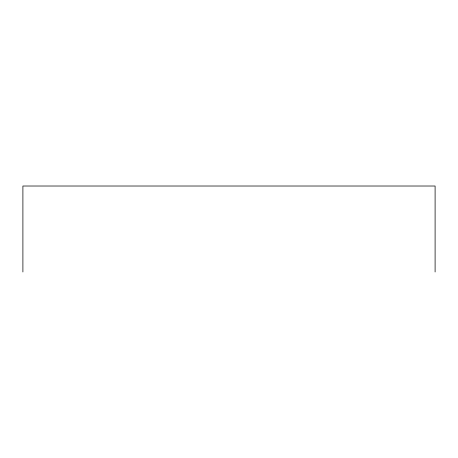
<?xml version="1.0" encoding="UTF-8"?>
<svg xmlns="http://www.w3.org/2000/svg" width="458" height="458" viewBox="0 0 458 458"><rect width="100%" height="100%" fill="white"/><g stroke="black" fill="none" stroke-linecap="round" stroke-linejoin="round"><path stroke-width="0.69" d="M435.1 271.983L435.1 186.017L22.9 186.017L22.9 271.983"/></g></svg>
